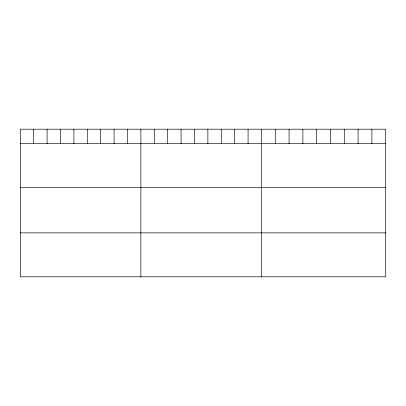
<?xml version="1.0" encoding="UTF-8"?>
<svg xmlns="http://www.w3.org/2000/svg" width="406" height="406" viewBox="0 0 406 406"><rect width="100%" height="100%" fill="white"/><g stroke="black" fill="none" stroke-linecap="round" stroke-linejoin="round"><path stroke-width="0.61" d="M385.7 143.628L385.7 276.811L20.3 276.811L20.3 129.189L385.7 129.189L385.7 143.628L20.3 143.628M20.3 187.577L385.7 187.577M20.3 232.861L385.7 232.861M371.896 129.189L371.896 143.628M358.092 129.189L358.092 143.628M344.288 129.189L344.288 143.628M330.484 129.189L330.484 143.628M316.68 129.189L316.68 143.628M302.876 129.189L302.876 143.628M289.072 129.189L289.072 143.628M275.268 129.189L275.268 143.628M261.464 129.189L261.464 276.811M248.066 129.189L248.066 143.628M234.668 129.189L234.668 143.628M221.27 129.189L221.27 143.628M207.872 129.189L207.872 143.628M194.474 129.189L194.474 143.628M181.076 129.189L181.076 143.628M167.678 129.189L167.678 143.628M154.28 129.189L154.28 143.628M140.882 129.189L140.882 276.811M127.484 129.189L127.484 143.628M114.086 129.189L114.086 143.628M100.688 129.189L100.688 143.628M87.29 129.189L87.29 143.628M73.892 129.189L73.892 143.628M60.494 129.189L60.494 143.628M47.096 129.189L47.096 143.628M33.698 129.189L33.698 143.628"/></g></svg>
